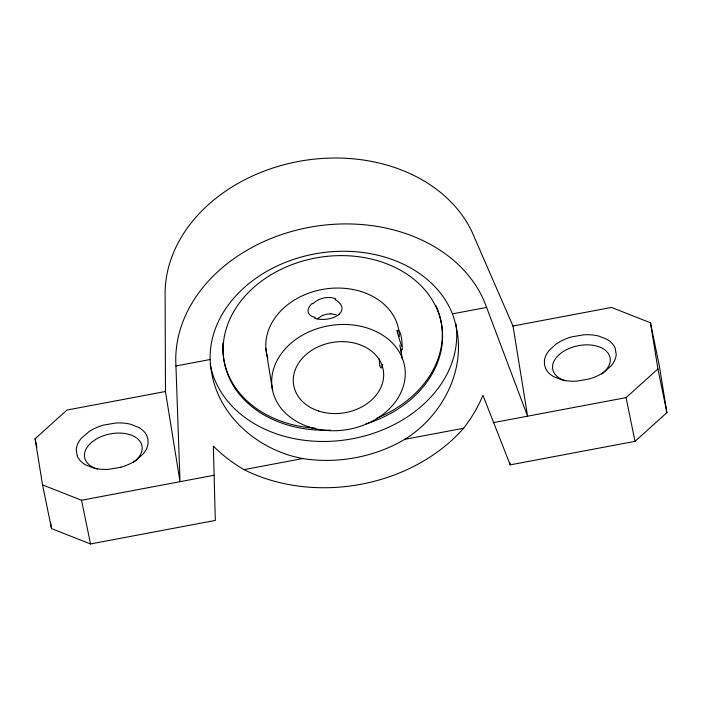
<?xml version="1.0" encoding="UTF-8"?>
<svg xmlns="http://www.w3.org/2000/svg" width="702" height="702" viewBox="0 0 702 702"><rect width="100%" height="100%" fill="white"/><g stroke="black" fill="none" stroke-linecap="round" stroke-linejoin="round"><path stroke-width="1.05" d="M544.436 360.24L544.454 364.715L545.84 368.919A37.004 22.885 -11.6 0 0 553.641 376.658L561.819 379.87A37.294 23.061 -11.6 0 0 576.825 381.116L589.075 379.01A37.276 23.052 -11.6 0 0 603.158 372.718L611.188 365.812A37.206 23.008 -11.6 0 0 616.224 354.545L615.18 348.017A37.188 22.999 -11.6 0 0 606.897 339.268L598.727 336.047A37.285 23.061 -11.6 0 0 583.713 334.81L571.463 336.916A37.215 23.017 -11.6 0 0 556.037 344.103L549.35 350.114A36.995 22.876 -11.6 0 0 544.436 360.24M382.248 366.163L381.116 368.129L379.791 365.716M35.1 438.759L66.971 410.056L165.444 391.505L180.01 481.686L175.781 361.539A158.994 124.903 -9.2 0 1 308.854 227.413A158.994 124.903 -9.2 0 1 485.029 303.264L527.588 416.181L513.022 326L611.495 307.441L650.473 322.788L659.45 366.505L666.9 412.636L635.029 441.339L510.214 464.864L482.932 395.27A160.582 139.61 -8.6 0 1 463.583 428.246A158.994 124.903 -9.2 0 1 244.015 469.62A160.582 139.61 -8.6 0 1 213.329 446.077L215.321 520.436L90.505 543.953L51.527 528.606L42.55 484.889L35.1 438.759L36.855 447.288M493.225 422.657L626.061 397.63L657.923 368.927L650.473 322.788M317.207 318.875L322.639 315.303M244.015 469.62L302.764 458.555A124.473 97.789 -9.2 0 0 404.835 439.32C441.514 416.514 465.724 371.735 456.528 328.343A127.308 110.67 -8.6 0 0 452.43 313.864A124.473 97.789 -9.2 0 0 314.312 253.992A124.473 97.789 -9.2 0 0 210.144 359.529L175.869 365.988M120.99 467.216L108.74 469.331A37.285 23.061 -11.6 0 1 93.726 468.085L85.556 464.864A37.188 22.999 -11.6 0 1 77.281 456.116M452.43 313.864L486.697 307.406M42.55 484.889L81.537 500.245L214.364 475.21M404.835 439.32L463.574 428.246M330.87 313.75L336.425 314.829M302.764 458.555C259.959 450.658 220.384 418.339 211.934 374.438A127.308 110.67 -8.6 0 1 210.144 359.529M138.812 427.474L130.642 424.262A37.294 23.061 -11.6 0 0 115.628 423.025L103.378 425.131A37.276 23.052 -11.6 0 0 89.294 431.414L81.265 438.32A37.206 23.008 -11.6 0 0 76.228 449.587L77.273 456.116M513.048 326.184L474.385 237.355A158.994 124.903 -9.2 0 0 298.21 161.513A158.994 124.903 -9.2 0 0 165.128 295.639L165.47 391.69M657.923 368.927L666.9 412.636M626.061 397.63L635.029 441.339M81.537 500.245L90.505 543.953M509.871 462.715L510.214 464.864M265.777 348.289L272.525 390.04M50.483 522.165L51.527 528.606M379.449 363.636L379.247 358.889M401.298 352.413L401.123 349.122M455.844 323.727A124.473 97.789 -9.2 0 1 348.859 439.391A124.473 97.789 -9.2 0 1 210.205 364.048M330.282 430.115A110.275 86.636 -9.2 0 1 233.459 312.092A110.275 86.636 -9.2 0 1 415.417 280.546A110.275 86.636 -9.2 0 1 365.847 423.947M435.951 305.668A110.275 86.636 -9.2 0 1 376.281 418.392M315.259 428.211A110.275 86.636 -9.2 0 1 223.043 342.69M267.857 358.213A67.12 52.729 -9.2 0 1 323.824 289.198A67.12 52.729 -9.2 0 1 399.368 336.398M397.323 330.756A16.892 3.887 89.1 0 1 402.237 349.859M399.771 345.13A16.892 1.878 78 0 1 402.211 359.012M401.588 346.13A16.892 0.588 71.8 0 1 397.516 331.23M334.994 299.578A16.892 10.135 8.6 0 1 338.943 314.163M339.47 314.075A16.892 8.81 -7.2 0 1 314.487 318.164M315.207 317.33A16.892 9.398 -19.2 0 1 312.118 303.483M312.802 303.826A16.892 11.899 -16.9 0 1 335.828 298.92M382.625 364.435A16.032 4.458 65.2 0 1 382.634 364.935M379.817 365.619A15.769 3.554 -82.1 0 1 379.492 363.522M322.718 315.461A16.032 13.531 -11.9 0 1 330.844 313.943M97.455 469.006A29.247 18.085 -11.6 0 1 90.347 443.497A29.247 18.085 -11.6 0 1 132.362 435.573A29.247 18.085 -11.6 0 1 133.67 462.179M565.54 380.791A29.247 18.085 -11.6 0 1 558.432 355.282A29.247 18.085 -11.6 0 1 600.447 347.367A29.247 18.085 -11.6 0 1 601.763 373.964M120.99 467.216A37.215 23.017 -11.6 0 0 136.416 460.029L143.103 454.018A36.995 22.876 -11.6 0 0 148.017 443.892L147.999 439.426L146.613 435.214A37.004 22.885 -11.6 0 0 138.812 427.483M309.17 427.009A67.12 52.729 -9.2 0 0 405.098 369.875A67.12 52.729 -9.2 0 0 301.132 335.942A67.12 52.729 -9.2 0 0 309.17 427.009M318.638 411.047A45.428 35.688 -9.2 0 0 383.564 372.376A45.428 35.688 -9.2 0 0 313.197 349.412A45.428 35.688 -9.2 0 0 318.638 411.047"/></g></svg>
